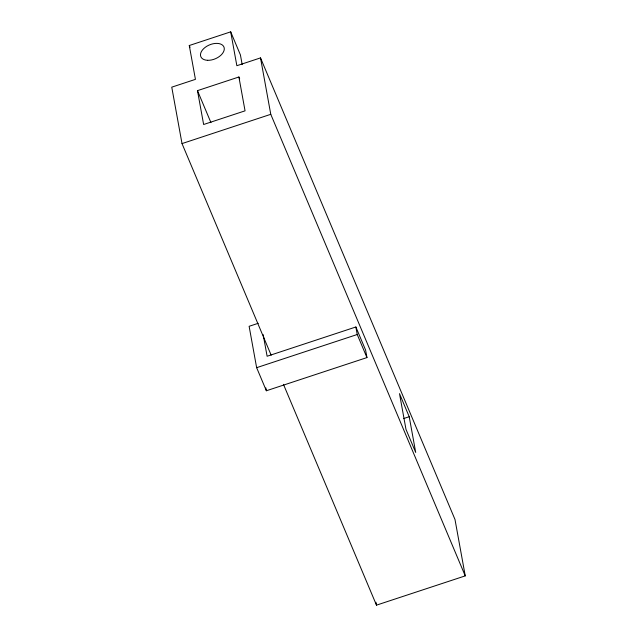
<?xml version="1.0" encoding="UTF-8"?>
<svg xmlns="http://www.w3.org/2000/svg" width="637" height="637" viewBox="0 0 637 637"><rect width="100%" height="100%" fill="white"/><g stroke="black" fill="none" stroke-linecap="round" stroke-linejoin="round"><path stroke-width="0.96" d="M271.171 355.199L182.015 143.588L171.759 87.165L195.432 79.362L189.277 45.514L230.698 31.85L240.42 54.925L242.179 64.6M283.449 384.342L376.483 605.15L465.241 575.88L454.985 519.458L260.517 57.895L236.853 65.707L230.698 31.85M238.899 76.989L245.054 110.838L203.633 124.502L197.478 90.645L238.899 76.989L239.671 78.813M182.015 143.588L270.773 114.318L260.517 57.895M258.224 323.301L249.123 326.303L256.639 367.676L266.37 390.76L366.952 357.58L365.59 350.055L355.868 326.98L267.11 356.25L263.177 334.624M256.639 367.676L357.23 334.505L355.868 326.98M403.555 418.589L409.217 416.717L399.495 393.642L405.992 429.378L415.714 452.453L409.217 416.717M270.773 114.318L465.241 575.88M357.23 334.505L366.952 357.58M189.277 45.514L190.025 47.289M197.478 90.645L210.958 122.638M375.949 602.228L376.483 605.15M265.844 387.869L266.37 390.76M207.646 60.308A12.533 7.533 -22.8 0 0 224.216 47.942A12.533 7.533 -22.8 0 0 205.281 47.281A12.533 7.533 -22.8 0 0 207.646 60.308"/></g></svg>
